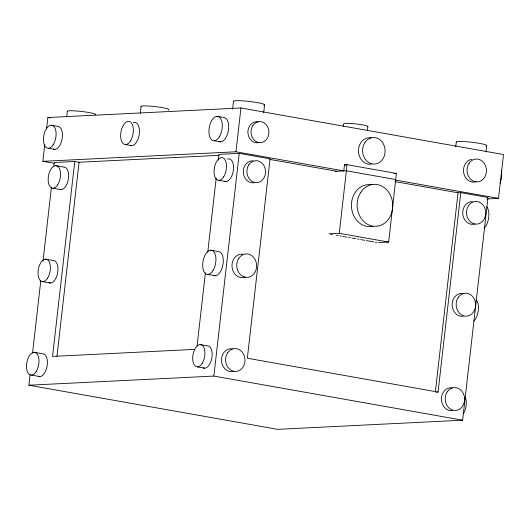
<?xml version="1.0" encoding="UTF-8"?>
<svg xmlns="http://www.w3.org/2000/svg" width="530" height="530" viewBox="0 0 530 530"><rect width="100%" height="100%" fill="white"/><g stroke="black" fill="none" stroke-linecap="round" stroke-linejoin="round"><path stroke-width="0.79" d="M54.219 163.346L42.844 161.325L44.785 144.292M46.541 128.876L47.839 117.521L240.945 107.974L503.5 154.541L498.511 198.352L486.957 198.922M394.996 181.605L458.046 192.781L460.789 192.648L487.998 197.471L462.624 420.197L277.634 429.333L28.878 385.217L30.091 374.531M32.529 353.166L40.77 280.84M43.016 261.118L51.443 187.15M53.782 166.605L54.252 162.491L74.757 161.478L79.076 162.246L219.102 155.33M66.707 116.62L67.317 111.267M74.757 161.478L52.549 356.412L195.047 349.369M56.955 356.359L79.076 162.246M140.271 113.287L141.059 106.378M197.067 346.004L205.408 272.798M207.753 252.234L216.187 178.213M218.247 160.12L218.903 154.356L239.242 153.355L270.061 158.821L247.338 358.24L438.065 392.067L460.789 192.648M232.571 109.14L233.472 101.21M42.844 161.325L235.956 151.785L240.945 107.974M28.878 385.217L213.862 376.075L239.242 153.355M263.675 112.771L264.583 104.841M343.4 126.133L343.672 123.735A12.183 1.232 6.5 0 1 357.823 124.159A12.183 1.232 6.5 0 1 367.33 126.822M378.513 242.568L388.649 242.064L396.4 173.436L347.004 164.678L344.493 164.803L343.798 170.912L235.956 151.785M347.004 164.678L346.309 170.786L395.705 179.551M329.117 233.803L339.253 233.306L346.375 170.786L335.464 171.323M367.409 130.552L367.866 126.564M455.74 146.784L456.284 142M435.322 392.207L458.046 192.781M485.964 151.924L486.686 145.551M393.889 173.562L396.4 173.436M372.65 184.453L366.979 184.738A21.021 17.815 87.2 0 0 351.701 208.873A21.021 17.815 87.2 0 0 373.074 226.217M436.693 392.134L438.065 392.067M217.002 116.308L223.388 117.441A12.356 6.439 -79.9 0 1 228.311 130.923A12.356 6.439 -79.9 0 1 218.956 141.53M214.219 140.735L220.606 141.861M344.493 164.803L346.11 165.088M47.839 117.521L50.284 117.951M395.625 180.107L498.511 198.352M269.737 159.384L336.709 171.263M51.105 125.186L57.439 126.306A11.673 6.082 -79.9 0 1 62.089 139.052A11.673 6.082 -79.9 0 1 53.252 149.069M125.683 144.584L131.778 145.664M48.475 148.261L54.809 149.387M218.983 180.346L226.005 181.598M55.643 165.625L63.733 167.063A11.441 5.962 -79.9 0 1 68.29 179.551A11.441 5.962 -79.9 0 1 59.625 189.369M339.253 233.306L388.649 242.064M330.766 234.273L332.389 234.558M336.437 235.28L338.054 235.565M339.677 235.857L341.293 236.141M342.917 236.426L346.964 237.148M348.581 237.433L350.204 237.718M351.821 238.01L355.868 238.725M357.492 239.01L359.108 239.302M360.731 239.586L364.779 240.309M366.402 240.594L373.69 241.885M375.306 242.17L376.929 242.462M53.066 188.243L61.155 189.68M210.695 250.206L218.042 251.505A12.25 6.386 -79.9 0 1 222.925 264.874A12.25 6.386 -79.9 0 1 213.65 275.395M207.939 274.421L215.279 275.726M45.481 259.137L53.086 260.488A11.402 5.943 -79.9 0 1 57.631 272.937A11.402 5.943 -79.9 0 1 48.998 282.728M42.91 281.682L50.516 283.033M200.075 344.566L207.29 345.845A11.309 5.896 -79.9 0 1 211.801 358.187A11.309 5.896 -79.9 0 1 203.235 367.893M197.524 366.919L204.746 368.198M213.862 376.075L462.624 420.197M34.052 352.258L42.46 353.749A11.554 6.022 -79.9 0 1 47.064 366.356A11.554 6.022 -79.9 0 1 38.319 376.274M31.455 375.094L39.863 376.585M227.516 159.079A11.501 5.996 -79.9 0 1 233.339 170.422A11.501 5.996 -79.9 0 1 224.468 181.286M133.322 122.655A11.759 6.128 -79.9 0 1 139.271 134.242A11.759 6.128 -79.9 0 1 130.208 145.352M486.706 206.667A12.687 6.612 -79.9 0 1 488.885 214.246L488.706 217.485A12.687 6.612 -79.9 0 1 484.009 228.397M476.212 299.92A12.429 6.479 -79.9 0 1 473.787 321.193M465.28 397.169A11.918 6.214 -79.9 0 1 463.352 413.824M474.84 224.024A11.355 9.619 87.2 0 1 468.493 205.726A11.355 9.619 87.2 0 1 485.023 208.654A11.355 9.619 87.2 0 1 474.84 224.024A11.355 9.619 87.2 0 1 462.796 214.259A11.355 9.619 87.2 0 1 472.363 201.638M463.121 316.304A11.488 9.739 87.2 0 1 452.13 304.671A11.488 9.739 87.2 0 1 463.167 293.527M452.368 410.598A11.455 9.706 87.2 0 1 441.417 399.004A11.455 9.706 87.2 0 1 452.415 387.9M253.837 182.764A10.991 9.315 87.2 0 1 243.33 172.118A10.991 9.315 87.2 0 1 253.068 160.881M245.105 277.051A11.733 9.944 87.2 0 1 232.06 267.193A11.733 9.944 87.2 0 1 242.601 254.188M233.67 371.325A11.455 9.706 87.2 0 1 221.487 360.744A11.455 9.706 87.2 0 1 232.471 348.886M501.38 170.998A12.303 6.413 -79.9 0 1 499.995 183.161M259.501 142.391A10.554 8.944 87.2 0 1 247.921 132.997A10.554 8.944 87.2 0 1 258.024 121.84M476.298 181.552A11.455 9.706 87.2 0 1 463.737 173.038A11.455 9.706 87.2 0 1 471.952 159.272M371.172 164.201A13.29 11.262 87.2 0 1 358.459 150.745A13.29 11.262 87.2 0 1 371.225 137.86M67.654 111.678A14.29 1.444 6.5 0 1 82.064 111.532A14.29 1.444 6.5 0 1 95.062 114.884M141.391 106.782A13.959 1.411 6.5 0 1 155.469 106.636A13.959 1.411 6.5 0 1 168.169 109.909M233.843 101.667A15.662 1.583 6.5 0 1 249.643 101.502A15.662 1.583 6.5 0 1 263.894 105.172M456.648 142.451A15.31 1.55 6.5 0 1 472.084 142.292A15.31 1.55 6.5 0 1 486.017 145.876M248.848 164.817A10.991 9.315 87.2 0 0 254.99 182.532A10.991 9.315 87.2 0 0 264.848 167.659A10.991 9.315 87.2 0 0 248.848 164.817M238.805 258.329A11.733 9.944 87.2 0 0 245.363 277.243A11.733 9.944 87.2 0 0 255.884 261.356A11.733 9.944 87.2 0 0 238.805 258.329M227.595 352.867A11.455 9.706 87.2 0 0 233.995 371.325A11.455 9.706 87.2 0 0 244.264 355.822A11.455 9.706 87.2 0 0 227.595 352.867M447.207 391.895A11.455 9.706 87.2 0 0 453.607 410.352A11.455 9.706 87.2 0 0 463.876 394.85A11.455 9.706 87.2 0 0 447.207 391.895M458.172 297.529A11.488 9.739 87.2 0 0 464.591 316.046A11.488 9.739 87.2 0 0 474.893 300.49A11.488 9.739 87.2 0 0 458.172 297.529M57.73 184.718A11.441 5.962 -79.9 0 0 57.167 165.936A11.441 5.962 -79.9 0 0 48.157 180.154A11.441 5.962 -79.9 0 0 57.73 184.718M47.561 278.171A11.402 5.943 -79.9 0 0 46.998 259.442A11.402 5.943 -79.9 0 0 38.021 273.619A11.402 5.943 -79.9 0 0 47.561 278.171M223.673 176.808A11.501 5.996 -79.9 0 0 223.103 157.92A11.501 5.996 -79.9 0 0 214.047 172.21A11.501 5.996 -79.9 0 0 223.673 176.808M212.934 270.644A12.25 6.386 -79.9 0 0 212.331 250.531A12.25 6.386 -79.9 0 0 202.685 265.755A12.25 6.386 -79.9 0 0 212.934 270.644M202.135 363.434A11.309 5.896 -79.9 0 0 201.579 344.864A11.309 5.896 -79.9 0 0 192.675 358.923A11.309 5.896 -79.9 0 0 202.135 363.434M36.166 371.537A11.554 6.022 -79.9 0 0 35.596 352.569A11.554 6.022 -79.9 0 0 26.5 366.919A11.554 6.022 -79.9 0 0 36.166 371.537M252.889 125.537A10.554 8.944 87.2 0 0 258.786 142.55A10.554 8.944 87.2 0 0 268.246 128.26A10.554 8.944 87.2 0 0 252.889 125.537M469.043 163.333A11.455 9.706 87.2 0 0 475.443 181.79A11.455 9.706 87.2 0 0 485.718 166.287A11.455 9.706 87.2 0 0 469.043 163.333M53.238 144.663A11.673 6.082 -79.9 0 0 52.662 125.497A11.673 6.082 -79.9 0 0 43.473 140.006A11.673 6.082 -79.9 0 0 53.238 144.663M130.479 140.96A11.759 6.128 -79.9 0 0 129.896 121.655A11.759 6.128 -79.9 0 0 120.641 136.27A11.759 6.128 -79.9 0 0 130.479 140.96M219.261 136.925A12.356 6.439 -79.9 0 0 218.651 116.64A12.356 6.439 -79.9 0 0 208.926 131.996A12.356 6.439 -79.9 0 0 219.261 136.925M360.824 192.238A21.021 17.815 87.2 0 0 372.57 226.118A21.021 17.815 87.2 0 0 391.412 197.663A21.021 17.815 87.2 0 0 360.824 192.238M364.918 142.51A13.29 11.262 87.2 0 0 372.345 163.929A13.29 11.262 87.2 0 0 384.263 145.942A13.29 11.262 87.2 0 0 364.918 142.51"/></g></svg>
